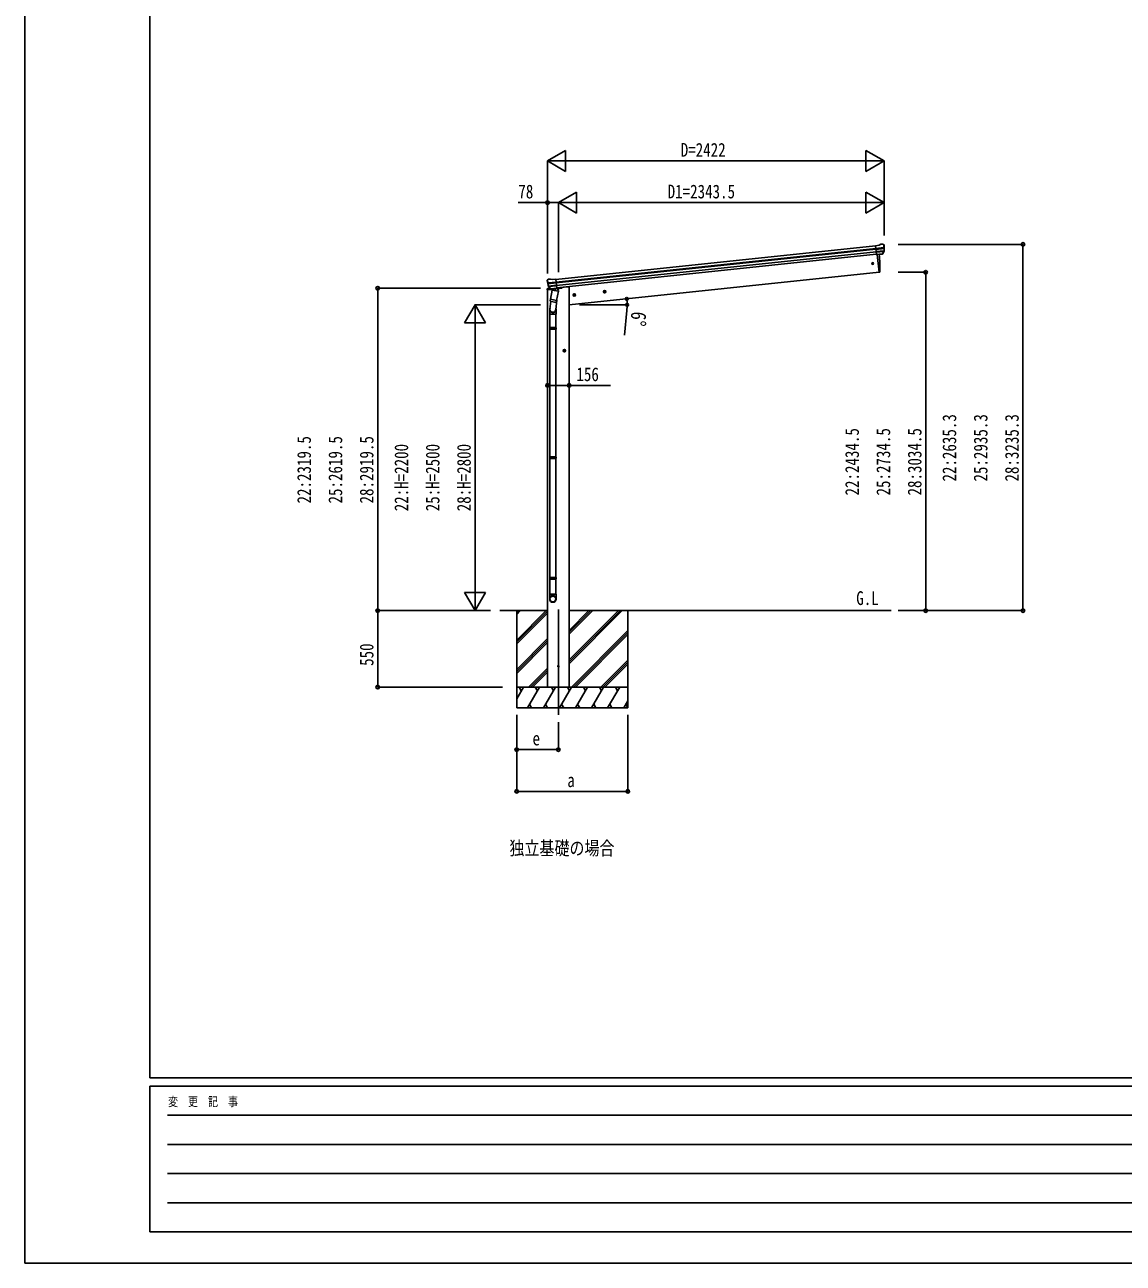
# Model space of a CAD drawing. Units: millimetres, scale not verified. Extents: x -12615 to 12615, y -8910 to 8910.
# Drawn here: x -12615 to -4710, y -8910 to 0 of the extents above; entities that cross this region are included whole.
import ezdxf
from ezdxf.enums import TextEntityAlignment as Align

# ---------------------------------------------------------------- set-up
doc = ezdxf.new("R2010")
doc.units = ezdxf.units.MM
doc.header["$LTSCALE"] = 50
for name, color, linetype in [('0-2_USER1', 3, 'Continuous'), ('0-3_YKK_12', 2, 'Continuous'), ('0-4_YKK_13', 4, 'Continuous'), ('0-5_YKK_A1', 4, 'Continuous'), ('0-6_YKK_D', 6, 'Continuous'), ('0-7_YKK_ZWAK', 7, 'Continuous')]:
    doc.layers.add(name, color=color, linetype=linetype)
doc.styles.add('ＭＳ ゴシック', font='')
doc.styles.get('ＭＳ ゴシック').set_extended_font_data('MS Gothic')

msp = doc.modelspace()

# ---------------------------------------------------------------- linework, layer by layer
at = {"layer": '0-3_YKK_12'}
msp.add_line((-8774.94, -4205.79), (-8774.94, -4965), dxfattribs=at)
at = {"layer": '0-4_YKK_13'}
for p, q in [((-6467.06, -1586.54), (-6493.58, -1589.33)), ((-6486.79, -1653.88), (-6493.58, -1589.33)), ((-6491.42, -1609.86), (-6431.68, -1603.58)), ((-6440.74, -1577.74), (-6440.74, -1577.74)), ((-6437.07, -1578.83), (-6437.08, -1578.83)), ((-6437.07, -1578.83), (-6432.75, -1582.33)), ((-6432.75, -1582.33), (-6431.89, -1583.02)), ((-6430.5, -1586.72), (-6430.81, -1584.87)), ((-6431.2, -1609.45), (-6490.8, -1615.71)), ((-6432.04, -1626.2), (-6489.07, -1632.2)), ((-6433.43, -1630.86), (-6488.6, -1636.66)), ((-6443.44, -1649.1), (-6486.82, -1653.65)), ((-6486.79, -1653.88), (-6476.85, -1652.83)), ((-6479.91, -1653.16), (-6466.52, -1780.55)), ((-6476.85, -1652.83), (-6476.57, -1652.9)), ((-6476.57, -1652.9), (-6451.24, -1650.24)), ((-6451.24, -1650.24), (-6450.99, -1650.12)), ((-6450.99, -1650.12), (-6443.3, -1649.31)), ((-6441.99, -1647.44), (-6432.54, -1629.14)), ((-6440.93, -1647.87), (-6430.81, -1629.61)), ((-6466.52, -1780.55), (-6464.47, -1780.26)), ((-8855.23, -1841.57), (-8855.31, -1839.7)), ((-8853.94, -1836.8), (-8854.64, -1837.66)), ((-8850.44, -1832.48), (-8853.94, -1836.8)), ((-8790.83, -1851.54), (-8850.57, -1857.81)), ((-8850.44, -1832.48), (-8850.44, -1832.48)), ((-8849.82, -1863.65), (-8790.22, -1857.39)), ((-8847.09, -1830.66), (-8847.08, -1830.66)), ((-8819.51, -1833.79), (-8792.99, -1831.01)), ((-8786.21, -1895.56), (-8792.99, -1831.01)), ((-8854.94, -1900.16), (-8855.84, -1906.99)), ((-8855.84, -1906.99), (-8822.11, -1903.45)), ((-8835.43, -1895.8), (-8852.28, -1897.57)), ((-8832.31, -1899.21), (-8846.01, -1883.46)), ((-8845.52, -1879.87), (-8788.49, -1873.87)), ((-8831.37, -1898.57), (-8844.42, -1882.64)), ((-8843.19, -1884.14), (-8788.02, -1878.34)), ((-8818.87, -1908.5), (-8832.23, -1974.15)), ((-8822.01, -1899.32), (-8829.7, -1900.13)), ((-8829.61, -1899.89), (-8786.23, -1895.33)), ((-8828.86, -1900.13), (-8827.29, -1899.97)), ((-8827.29, -1899.97), (-8789.75, -1896.02)), ((-8825.5, -1900.43), (-8825.65, -1901.16)), ((-8825.03, -1902.29), (-8800.28, -1912.04)), ((-8821.74, -1899.39), (-8822.01, -1899.32)), ((-8796.41, -1896.72), (-8821.74, -1899.39)), ((-8773.99, -1917.63), (-8818.87, -1908.5)), ((-8816.7, -1905.58), (-8817.36, -1908.81)), ((-8795.89, -1897.05), (-8798.81, -1911.4)), ((-8796.15, -1896.6), (-8796.41, -1896.72)), ((-8786.21, -1895.56), (-8796.15, -1896.6)), ((-8789.75, -1896.02), (-8788.19, -1895.86)), ((-8787.35, -1983.28), (-8773.99, -1917.63)), ((-8786.37, -1893.98), (-8785.45, -1894.16)), ((-8785.45, -1894.16), (-8774.25, -1911.09)), ((-8782.09, -1899.24), (-8752.82, -1896.16)), ((-8774.25, -1911.09), (-8775.51, -1917.32)), ((-8747.96, -1888.61), (-8748.39, -1891.84)), ((-8837.53, -2082.32), (-8837.53, -2047.97)), ((-8829.82, -1989.44), (-8835.38, -2045.16)), ((-8834.71, -1986.4), (-8832.22, -1974.15)), ((-8834.5, -1987.8), (-8834.5, -1987.8)), ((-8833.16, -1988.76), (-8792.2, -1997.09)), ((-8787.35, -1983.28), (-8832.23, -1974.15)), ((-8786.92, -1981.14), (-8793.57, -2048.89)), ((-8791.53, -2047.67), (-8791.53, -2082.32)), ((-8787.36, -1983.28), (-8789.9, -1995.75)), ((-8791.53, -2082.32), (-8837.53, -2082.32)), ((-8835.53, -2082.32), (-8835.53, -2179.07)), ((-8793.53, -2082.32), (-8793.53, -2179.07)), ((-8837.53, -2181.07), (-8836.53, -2179.07)), ((-8791.53, -2181.07), (-8837.53, -2181.07)), ((-8791.53, -2189.07), (-8837.53, -2189.07)), ((-8792.53, -2179.07), (-8836.53, -2179.07)), ((-8792.53, -2191.07), (-8836.53, -2191.07)), ((-8835.53, -2191.07), (-8835.53, -3109)), ((-8793.53, -2191.07), (-8793.53, -3109)), ((-8791.53, -2181.07), (-8792.53, -2179.07)), ((-8791.53, -2189.07), (-8792.53, -2191.07)), ((-8791.53, -2181.07), (-8791.53, -2189.07)), ((-8837.53, -3111), (-8836.53, -3109)), ((-8791.53, -3111), (-8837.53, -3111)), ((-8792.53, -3109), (-8836.53, -3109)), ((-8791.53, -3111), (-8792.53, -3109)), ((-8791.53, -3111), (-8791.53, -3119)), ((-8791.53, -3119), (-8837.53, -3119)), ((-8792.53, -3121), (-8836.53, -3121)), ((-8835.53, -3121), (-8835.53, -3975.44)), ((-8793.53, -3121), (-8793.53, -3975.44)), ((-8791.53, -3119), (-8792.53, -3121)), ((-8837.53, -3977.44), (-8836.53, -3975.44)), ((-8791.53, -3977.44), (-8837.53, -3977.44)), ((-8791.53, -3985.44), (-8837.53, -3985.44)), ((-8792.53, -3975.44), (-8836.53, -3975.44)), ((-8792.53, -3987.44), (-8836.53, -3987.44)), ((-8835.53, -3987.44), (-8835.53, -4097.44)), ((-8793.53, -3987.44), (-8793.53, -4097.44)), ((-8791.53, -3977.44), (-8792.53, -3975.44)), ((-8791.53, -3985.44), (-8792.53, -3987.44)), ((-8791.53, -3977.44), (-8791.53, -3985.44)), ((-8837.53, -4131.58), (-8837.53, -4097.44)), ((-8791.53, -4097.44), (-8837.53, -4097.44)), ((-8791.53, -4131.58), (-8791.53, -4097.44))]:
    msp.add_line(p, q, dxfattribs=at)
for points in [[(-6467.06, -1586.54), (-6455.46, -1579.57), (-6455.46, -1579.57)], [(-6454.23, -1579.16), (-6454.22, -1579.16), (-6440.74, -1577.74)], [(-8833.6, -1829.24), (-8833.6, -1829.24), (-8847.08, -1830.66)], [(-8819.51, -1833.79), (-8832.31, -1829.39), (-8832.31, -1829.39)], [(-8837.53, -2181.07), (-8837.53, -2189.07), (-8836.53, -2191.07)], [(-8837.53, -3111), (-8837.53, -3119), (-8836.53, -3121)], [(-8837.53, -3977.44), (-8837.53, -3985.44), (-8836.53, -3987.44)]]:
    msp.add_lwpolyline(points, dxfattribs=at)
for centre, radius in [((-6513.32, -1718), 6.5), ((-8774.94, -4615), 4.5)]:
    msp.add_circle(centre, radius, dxfattribs=at)
for centre, radius, start, end in [((-6453.91, -1582.14), 3, 96.02369, 120.97631), ((-6440.22, -1582.71), 5, 51.04426, 95.95574), ((-6624.06, -1608.37), 192.44, 1.4271, 6.57578), ((-6386.41, -1601.47), 45.32, 182.67122, 185.64518), ((-6631.4, -1607.84), 202, 354.13916, 6), ((-7362.11, -1740.33), 900.99, 357.6414, 5.6433), ((-6443.55, -1646.42), 2.99, 285.2717, 331.00739), ((-6435.2, -1627.76), 3, 332.69111, 354.20009), ((-6631.4, -1607.84), 200.2, 354.20009, 359.53883), ((-6431.01, -1610.78), 1.35, 95.1605, 97.91927), ((-6428.41, -1609.23), 2.74, 179.02151, 184.43412), ((-6433.44, -1628.16), 3, 331, 354.13916), ((-6464.89, -1777.29), 3, 278, 357.63919), ((-8654.33, -1820.45), 202, 186, 197.86084), ((-8661.4, -1822.5), 192.44, 185.42422, 190.5729), ((-8895.29, -1865.16), 45.32, 6.35482, 9.32878), ((-8846.56, -1835.63), 5, 96.04426, 140.95574), ((-8852.6, -1864.02), 2.74, 7.56588, 12.97849), ((-8849.73, -1865), 1.35, 94.08073, 96.8395), ((-8654.33, -1820.45), 200.2, 192.46117, 197.79991), ((-8833.28, -1832.22), 3, 71.02369, 95.97631), ((-8851.96, -1900.55), 3, 96, 172.5), ((-8843.74, -1881.49), 3, 197.86084, 221), ((-8842.1, -1880.74), 3, 197.79991, 219.30889), ((-8830.05, -1897.25), 2.99, 220.99261, 266.7283), ((-8828.91, -1899.64), 0.5, 240.73754, 276), ((-8825.99, -1900.33), 0.5, 348.5, 96), ((-8824.67, -1901.36), 1, 168.5, 248.5), ((-8799.81, -1911.13), 1.03, 242.53897, 344.46569), ((-8795.31, -1897.21), 0.604, 93.09842, 164.70595), ((-8788.24, -1895.36), 0.5, 276, 311.26246), ((-8753.35, -1891.19), 5, 276, 352.5), ((-8807.53, -2047.97), 30, 177.45142, 180), ((-8832.81, -1986.82), 1.95, 167.54017, 209.97766), ((-8832.76, -1986.8), 2, 209.90962, 258.5), ((-8791.8, -1995.13), 2, 258.5, 341.96843)]:
    msp.add_arc(centre, radius, start, end, dxfattribs=at)
for centre, major_axis, ratio, start_param, end_param in [((-6432.76, -1586.33), (-0.87, 5.91), 0.020485, 0.671432, 1.5691306), ((-6438.16, -1581.81), (5.88, -1.31), 0.24881, 0.460585, 0.4641038), ((-6433.78, -1585.35), (-2.34, 1.9), 0.995767, 3.9859716, 4.712389), ((-6443.75, -1646.12), (-0.11, 3), 0.642905, 3.2459383, 4.203928), ((-6443.62, -1646.32), (1.66, -2.51), 0.997631, 5.8041905, 5.8929484), ((-6443.69, -1646.21), (3.53, -2.11), 0.650902, 5.2561448, 5.3289554), ((-6441.32, -1645.86), (1.08, 3.13), 0.040856, 2.1135035, 2.1416249), ((-6629.09, -1629.78), (-20.92, 199.05), 0.994373, 4.7113789, 4.7277536), ((-8852.31, -1839.55), (1.9, 2.34), 0.995767, 1.5707963, 2.2972137), ((-8848.76, -1835.17), (-5.48, -2.51), 0.24881, 5.8190815, 5.8226003), ((-8853.1, -1840.71), (-0.38, 5.97), 0.020485, 4.7140547, 5.6117533), ((-8652.03, -1842.4), (-20.92, 199.05), 0.994373, 1.5554317, 1.5718064), ((-8832.35, -1897.17), (-1.71, 2.84), 0.040856, 4.1415604, 4.1696818), ((-8829.92, -1896.91), (-0.51, 2.96), 0.642905, 2.0792573, 3.037247), ((-8829.96, -1897.02), (-3.02, -2.79), 0.650902, 0.9542299, 1.0270405), ((-8830.01, -1897.14), (-1.1, -2.8), 0.997631, 0.3902369, 0.4789948), ((-8814.53, -2047.67), (23, 0), 0.996195, 2.621936, 6.6074797), ((-8814.53, -2047.67), (21, 0), 0.996195, 3.0215498, 6.2247991), ((-8814.53, -4129.84), (-23, 0), 0.996195, 3.1415927, 6.2831853), ((-8814.53, -4131.58), (-23, 0), 0.996195, 3.1415927, 6.2831853), ((-8814.53, -4131.58), (0, -23.43), 0.981806, 4.712389, 7.8539816)]:
    msp.add_ellipse(centre, major_axis=major_axis, ratio=ratio, start_param=start_param, end_param=end_param, dxfattribs=at)
msp.add_ellipse((-8814.53, -4131.58), major_axis=(21, 0), ratio=0.996195, dxfattribs=at)
at = {"layer": '0-5_YKK_A1'}
for p, q in [((-8792.78, -1833), (-6493.37, -1591.32)), ((-8790.8, -1851.89), (-6491.38, -1610.21)), ((-8790.37, -1856.07), (-6490.94, -1614.39)), ((-8788.27, -1875.93), (-6488.86, -1634.25)), ((-6487.1, -1650.99), (-8786.51, -1892.67)), ((-6479.91, -1653.16), (-6466.52, -1780.55)), ((-6466.52, -1780.55), (-8697.19, -2015)), ((-8852.69, -4765), (-8852.69, -1906.66)), ((-8651.03, -1942.78), (-8670.92, -1944.87)), ((-8661.76, -1936.36), (-8667.83, -1940.77)), ((-8667.83, -1940.77), (-8667.05, -1948.24)), ((-8667.05, -1948.24), (-8660.19, -1951.29)), ((-8659.93, -1953.77), (-8662.02, -1933.88)), ((-8654.9, -1939.41), (-8661.76, -1936.36)), ((-8432.24, -1919.78), (-8452.13, -1921.87)), ((-8442.96, -1913.36), (-8449.04, -1917.78)), ((-8449.04, -1917.78), (-8448.25, -1925.24)), ((-8448.25, -1925.24), (-8441.4, -1928.29)), ((-8441.13, -1930.77), (-8443.23, -1910.88)), ((-8436.11, -1916.42), (-8442.96, -1913.36)), ((-8721.19, -2344.55), (-8741.19, -2344.55)), ((-8731.19, -2337.05), (-8737.69, -2340.8)), ((-8737.69, -2340.8), (-8737.69, -2348.3)), ((-8737.69, -2348.3), (-8731.19, -2352.06)), ((-8731.19, -2354.55), (-8731.19, -2334.55)), ((-8724.69, -2340.8), (-8731.19, -2337.05)), ((-9196.8, -4215), (-8852.69, -4215)), ((-9074.94, -4215), (-9074.94, -4915)), ((-9074.94, -4426.23), (-8863.71, -4215)), ((-9074.94, -4242.38), (-9047.56, -4215)), ((-9074.94, -4228.24), (-9061.7, -4215)), ((-9074.94, -4440.37), (-8852.69, -4218.12)), ((-9074.94, -4454.51), (-8852.69, -4232.26)), ((-8697.19, -4215), (-6380.65, -4215)), ((-8697.19, -4597.26), (-8314.93, -4215)), ((-8697.19, -4568.98), (-8343.21, -4215)), ((-8697.19, -4583.12), (-8329.07, -4215)), ((-8697.19, -4385.13), (-8527.06, -4215)), ((-8697.19, -4370.99), (-8541.2, -4215)), ((-8697.19, -4356.85), (-8555.34, -4215)), ((-8274.94, -4215), (-8274.94, -4915)), ((-8681.08, -4765), (-8274.94, -4358.86)), ((-9074.94, -4638.36), (-8852.69, -4416.11)), ((-9074.94, -4652.5), (-8852.69, -4430.25)), ((-9074.94, -4666.64), (-8852.69, -4444.39)), ((-8666.94, -4765), (-8274.94, -4373)), ((-8652.8, -4765), (-8274.94, -4387.15)), ((-8989.45, -4765), (-8852.69, -4628.24)), ((-8468.95, -4765), (-8274.94, -4570.99)), ((-8454.81, -4765), (-8274.94, -4585.13)), ((-8440.66, -4765), (-8274.94, -4599.28)), ((-8975.31, -4765), (-8852.69, -4642.38)), ((-8961.16, -4765), (-8852.69, -4656.53)), ((-8274.94, -4765), (-9074.94, -4765)), ((-9074.94, -4848.83), (-9026.54, -4765)), ((-9041.54, -4790.98), (-9056.54, -4765)), ((-8997.67, -4915), (-8911.07, -4765)), ((-8926.07, -4790.98), (-8941.07, -4765)), ((-8882.2, -4915), (-8795.6, -4765)), ((-8810.6, -4790.98), (-8825.6, -4765)), ((-8766.73, -4915), (-8680.13, -4765)), ((-8695.13, -4790.98), (-8710.13, -4765)), ((-8651.26, -4915), (-8564.66, -4765)), ((-8579.66, -4790.98), (-8594.66, -4765)), ((-8535.79, -4915), (-8449.19, -4765)), ((-8479.19, -4765), (-8464.19, -4790.98)), ((-8420.32, -4915), (-8333.72, -4765)), ((-8348.72, -4790.98), (-8363.72, -4765)), ((-8982.68, -4889.02), (-8967.68, -4915)), ((-8867.2, -4889.02), (-8852.2, -4915)), ((-8751.73, -4889.02), (-8736.74, -4915)), ((-8636.26, -4889.02), (-8621.27, -4915)), ((-8520.79, -4889.02), (-8505.8, -4915)), ((-8405.32, -4889.02), (-8390.33, -4915)), ((-8304.85, -4915), (-8274.94, -4863.19)), ((-8289.85, -4889.02), (-8274.94, -4914.85)), ((-9074.94, -4915), (-8274.94, -4915))]:
    msp.add_line(p, q, dxfattribs=at)
for points in [[(-8697.19, -4765), (-8697.19, -1886), (-8717.19, -1886), (-8748.05, -1889.24)], [(-8660.19, -1951.29), (-8654.12, -1946.88), (-8654.9, -1939.41)], [(-8441.4, -1928.29), (-8435.32, -1923.88), (-8436.11, -1916.42)], [(-8731.19, -2352.06), (-8724.69, -2348.3), (-8724.69, -2340.8)]]:
    msp.add_lwpolyline(points, dxfattribs=at)
for centre, radius in [((-8660.98, -1943.82), 8.5), ((-8660.98, -1943.82), 7.7), ((-8660.98, -1943.82), 6.5), ((-8442.18, -1920.83), 8.5), ((-8442.18, -1920.83), 7.7), ((-8442.18, -1920.83), 6.5), ((-8731.19, -2344.55), 8.5), ((-8731.19, -2344.55), 7.7), ((-8731.19, -2344.55), 6.5)]:
    msp.add_circle(centre, radius, dxfattribs=at)
at = {"layer": '0-6_YKK_D'}
for p, q in [((-8853.19, -979.72), (-8723.29, -904.72)), ((-8853.19, -1779.07), (-8853.19, -978.72)), ((-8853.19, -979.72), (-8723.29, -1054.72)), ((-8853.19, -979.72), (-8593.38, -979.72)), ((-8723.29, -1054.72), (-8723.29, -904.72)), ((-8703.19, -979.72), (-6581.48, -979.72)), ((-6431.48, -979.72), (-6691.28, -979.72)), ((-6431.48, -979.72), (-6561.38, -904.72)), ((-6561.38, -904.72), (-6561.38, -1054.72)), ((-6431.48, -979.72), (-6561.38, -1054.72)), ((-6431.48, -1516.9), (-6431.48, -978.72)), ((-8774.94, -1279.72), (-8645.04, -1204.72)), ((-8645.04, -1354.72), (-8645.04, -1204.72)), ((-6431.48, -1279.72), (-6561.38, -1204.72)), ((-6561.38, -1204.72), (-6561.38, -1354.72)), ((-8852.69, -1789.02), (-8852.69, -1278.72)), ((-8774.94, -1780.85), (-8774.94, -1278.72)), ((-8774.94, -1780.85), (-8774.94, -1278.72)), ((-8774.94, -1279.72), (-8645.04, -1354.72)), ((-8774.94, -1279.72), (-8515.13, -1279.72)), ((-8624.94, -1279.72), (-6581.48, -1279.72)), ((-6431.48, -1279.72), (-6691.28, -1279.72)), ((-6431.48, -1279.72), (-6561.38, -1354.72)), ((-6431.48, -1516.9), (-6431.48, -1278.72)), ((-6330.65, -1579.72), (-5430.48, -1579.72)), ((-5431.48, -4215), (-5431.48, -1579.72)), ((-6330.65, -1780.55), (-6130.48, -1780.55)), ((-6131.48, -1780.55), (-6131.48, -4215)), ((-8903.19, -1895.51), (-10075.94, -1895.51)), ((-10074.94, -1895.51), (-10074.94, -4215)), ((-9374.94, -2015), (-9449.94, -2144.9)), ((-8903.19, -2015), (-9375.94, -2015)), ((-9374.94, -2015), (-9299.94, -2144.9)), ((-9374.94, -2015), (-9374.94, -2274.81)), ((-8622.83, -2015), (-8279.23, -2015)), ((-8282.15, -2054.95), (-8299.21, -2232.13)), ((-9449.94, -2144.9), (-9299.94, -2144.9)), ((-9374.94, -2165), (-9374.94, -4065)), ((-9374.94, -4215), (-9374.94, -3955.19)), ((-9374.94, -4215), (-9449.94, -4085.1)), ((-9299.94, -4085.1), (-9449.94, -4085.1)), ((-9374.94, -4215), (-9299.94, -4085.1)), ((-9262.25, -4215), (-10075.94, -4215)), ((-9262.25, -4215), (-10075.94, -4215)), ((-10074.94, -4215), (-10074.94, -4765)), ((-9262.25, -4215), (-9375.94, -4215)), ((-6330.65, -4215), (-6130.48, -4215)), ((-6330.65, -4215), (-5430.48, -4215)), ((-9176.19, -4765), (-10075.94, -4765)), ((-9074.94, -4965), (-9074.94, -5516)), ((-9074.94, -4965), (-9074.94, -5216)), ((-8274.94, -4965), (-8274.94, -5516)), ((-8774.94, -5016.38), (-8774.94, -5216)), ((-8774.94, -5215), (-9074.94, -5215)), ((-8274.94, -5515), (-9074.94, -5515))]:
    msp.add_line(p, q, dxfattribs=at)
for points in [[(-8774.94, -1279.72), (-8852.69, -1279.72), (-9064.09, -1279.72)], [(-8852.69, -2594.55), (-8697.19, -2594.55), (-8399.39, -2594.55)]]:
    msp.add_lwpolyline(points, dxfattribs=at)
for centre, radius in [((-8852.69, -1279.72), 12.75), ((-5431.48, -1579.72), 12.75), ((-6131.48, -1780.55), 12.75), ((-10074.94, -1895.51), 12.75), ((-8282.52, -1971.42), 10), ((-8280.23, -2015), 10), ((-8852.69, -2594.55), 12.75), ((-8697.19, -2594.55), 12.75), ((-10074.94, -4215), 12.75), ((-10074.94, -4215), 12.75), ((-6131.48, -4215), 12.75), ((-5431.48, -4215), 12.75), ((-10074.94, -4765), 12.75), ((-9074.94, -5215), 12.75), ((-8774.94, -5215), 12.75), ((-9074.94, -5515), 12.75), ((-8274.94, -5515), 12.75)]:
    msp.add_circle(centre, radius, dxfattribs=at)
for start, end in [(360, 6), (354.50133, 360)]:
    msp.add_arc((-8697.19, -2015), 416.96, start, end, dxfattribs=at)
at = {"layer": '0-7_YKK_ZWAK'}
for p, q in [((-11714.94, -7575), (-11714.94, 8325)), ((11685.06, -7575), (-11714.94, -7575)), ((-3914.94, -7635), (-11714.94, -7635)), ((-11714.94, -8685), (-11714.94, -7635)), ((-11587.44, -7845), (-4064.94, -7845)), ((-11587.44, -8055), (-4064.94, -8055)), ((-11587.44, -8265), (-4064.94, -8265)), ((-11587.44, -8475), (-4064.94, -8475)), ((-11714.94, -8685), (-3914.94, -8685))]:
    msp.add_line(p, q, dxfattribs=at)
msp.add_lwpolyline([(-12615, -8910), (12615, -8910), (12615, 8910), (-12615, 8910)], close=True, dxfattribs=at)

# ---------------------------------------------------------------- texts
at = {"layer": '0-2_USER1', "style": 'ＭＳ ゴシック', "width": 0.8}
for s, p in [('G.L', (-6631, -4204)), ('独立基礎の場合', (-9127, -6003))]:
    msp.add_text(s, height=98.97, dxfattribs=at).set_placement(p, align=Align.BOTTOM_LEFT)
at = {"layer": '0-6_YKK_D', "style": 'ＭＳ ゴシック', "width": 0.8}
for s, p in [('D=2422', (-7894.33, -978.72)), ('78', (-9063.09, -1278.72)), ('D1=2343.5', (-7988.41, -1278.72)), ('156', (-8645.19, -2593.55)), ('e', (-8960.94, -5214)), ('a', (-8710.94, -5514))]:
    msp.add_text(s, height=98.97, dxfattribs=at).set_placement(p, align=Align.BOTTOM_LEFT)
for s, height, rotation, p in [('6°', 110, 264.501, (-8281.25, -2056.05)), ('22:2635.3', 98.97, 90, (-5882.48, -3286.16)), ('25:2935.3', 98.97, 90, (-5657.48, -3286.16)), ('28:3235.3', 98.97, 90, (-5432.48, -3286.16)), ('22:2434.5', 98.97, 90, (-6582.48, -3386.57)), ('25:2734.5', 98.97, 90, (-6357.48, -3386.57)), ('28:3034.5', 98.97, 90, (-6132.48, -3386.57)), ('22:2319.5', 98.97, 90, (-10525.94, -3444.06)), ('25:2619.5', 98.97, 90, (-10300.94, -3444.06)), ('28:2919.5', 98.97, 90, (-10075.94, -3444.06)), ('22:H=2200', 98.97, 90, (-9825.94, -3500.2)), ('25:H=2500', 98.97, 90, (-9600.94, -3500.2)), ('28:H=2800', 98.97, 90, (-9375.94, -3500.2)), ('550', 98.97, 90, (-10075.94, -4612.4))]:
    msp.add_text(s, height=height, rotation=rotation, dxfattribs=at).set_placement(p, align=Align.BOTTOM_LEFT)
at = {"layer": '0-7_YKK_ZWAK', "style": 'ＭＳ ゴシック', "width": 0.8}
msp.add_text('変  更  記  事', height=65.98, dxfattribs=at).set_placement((-11583.93, -7800), align=Align.BOTTOM_LEFT)

doc.saveas('drawing.dxf')
